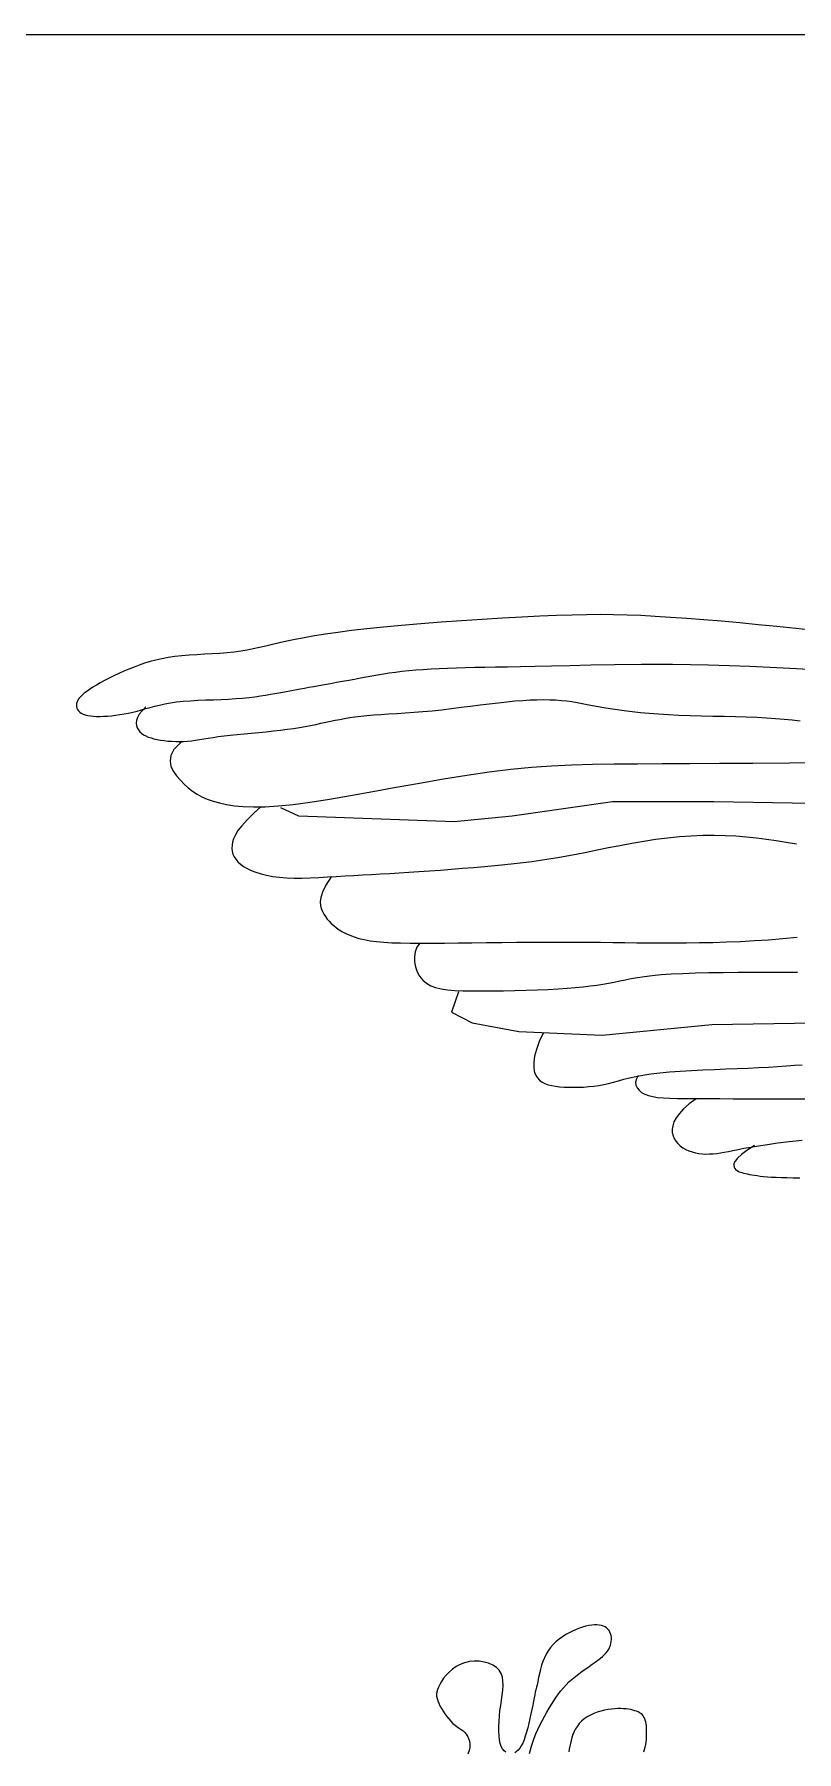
# Paper-space layout 'A1' of a CAD drawing. Header units: millimetres. Extents: x 160 to 1001, y -53 to 541.
# Drawn here: x 820.35 to 823.38, y 38.87 to 45.7 of the extents above; entities that cross this region are included whole.
import ezdxf

# ---------------------------------------------------------------- set-up
doc = ezdxf.new("R2010")
doc.units = ezdxf.units.MM
doc.layers.add('ARQ_Prancha', color=7, linetype='Continuous')
doc.layers.add('ARQ_Vista 01', color=1, linetype='Continuous')

# ---------------------------------------------------------------- blocks, each defined once
blk = doc.blocks.new('BRASÃO ESTADO PARANÁ')
at = {"layer": 'ARQ_Vista 01'}
for points in [[(3245.79, -30980.61), (3244.66, -30980.49), (3243.52, -30980.37), (3242.39, -30980.26), (3241.28, -30980.15), (3240.19, -30980.05), (3239.13, -30979.97), (3238.11, -30979.88), (3237.13, -30979.82), (3236.2, -30979.76), (3235.34, -30979.71), (3234.51, -30979.68), (3233.7, -30979.66), (3232.89, -30979.65), (3232.07, -30979.66), (3231.21, -30979.68), (3230.28, -30979.71), (3229.28, -30979.75), (3228.19, -30979.8), (3227.03, -30979.87), (3225.81, -30979.94), (3224.57, -30980.02), (3223.34, -30980.11), (3222.12, -30980.21), (3220.96, -30980.3), (3219.87, -30980.41), (3218.87, -30980.51), (3217.96, -30980.61), (3217.14, -30980.72), (3216.4, -30980.83), (3215.73, -30980.93), (3215.12, -30981.04), (3214.57, -30981.14), (3214.07, -30981.25), (3213.62, -30981.35), (3213.2, -30981.45), (3212.8, -30981.54), (3212.42, -30981.63), (3212.05, -30981.71), (3211.69, -30981.79), (3211.31, -30981.85), (3210.91, -30981.9), (3210.49, -30981.95), (3210.05, -30981.98), (3209.59, -30982.01), (3209.13, -30982.03), (3208.66, -30982.06), (3208.21, -30982.09), (3207.76, -30982.12), (3207.34, -30982.17), (3206.93, -30982.23), (3206.55, -30982.3), (3206.19, -30982.38), (3205.85, -30982.47), (3205.52, -30982.57), (3205.2, -30982.68), (3204.89, -30982.8), (3204.58, -30982.92), (3204.27, -30983.05), (3203.97, -30983.19), (3203.68, -30983.33), (3203.39, -30983.47), (3203.12, -30983.61), (3202.86, -30983.75), (3202.63, -30983.88), (3202.41, -30984.01), (3202.22, -30984.14), (3202.05, -30984.26), (3201.9, -30984.37), (3201.77, -30984.48), (3201.67, -30984.59), (3201.58, -30984.69), (3201.52, -30984.79), (3201.47, -30984.89), (3201.44, -30984.99), (3201.43, -30985.09), (3201.43, -30985.18), (3201.45, -30985.27), (3201.49, -30985.36), (3201.55, -30985.44), (3201.63, -30985.51), (3201.72, -30985.58), (3201.83, -30985.63), (3201.96, -30985.68), (3202.11, -30985.71), (3202.27, -30985.74), (3202.45, -30985.76), (3202.64, -30985.77), (3202.84, -30985.77), (3203.06, -30985.76), (3203.29, -30985.75), (3203.53, -30985.73), (3203.78, -30985.7), (3204.04, -30985.66), (3204.3, -30985.62), (3204.56, -30985.57), (3204.82, -30985.51), (3205.08, -30985.45), (3205.34, -30985.38), (3205.59, -30985.3), (3205.86, -30985.23), (3206.13, -30985.15), (3206.42, -30985.08), (3206.73, -30985.01), (3207.07, -30984.95), (3207.44, -30984.89), (3207.84, -30984.85), (3208.28, -30984.82), (3208.73, -30984.79), (3209.19, -30984.77), (3209.66, -30984.76), (3210.12, -30984.74), (3210.57, -30984.72), (3211.01, -30984.69), (3211.41, -30984.66), (3211.8, -30984.62), (3212.15, -30984.58), (3212.48, -30984.53), (3212.79, -30984.48), (3213.08, -30984.43), (3213.34, -30984.39), (3213.59, -30984.34), (3213.82, -30984.3), (3214.03, -30984.26), (3214.24, -30984.22), (3214.45, -30984.18), (3214.66, -30984.14), (3214.88, -30984.1), (3215.13, -30984.06), (3215.39, -30984.01), (3215.69, -30983.96), (3216, -30983.9), (3216.34, -30983.84), (3216.69, -30983.78), (3217.05, -30983.71), (3217.42, -30983.65), (3217.79, -30983.58), (3218.14, -30983.52), (3218.49, -30983.45), (3218.84, -30983.39), (3219.18, -30983.32), (3219.52, -30983.26), (3219.87, -30983.21), (3220.22, -30983.15), (3220.59, -30983.1), (3220.98, -30983.05), (3221.39, -30983.01), (3221.82, -30982.97), (3222.27, -30982.94), (3222.74, -30982.91), (3223.23, -30982.88), (3223.73, -30982.86), (3224.26, -30982.84), (3224.8, -30982.82), (3225.37, -30982.81), (3225.97, -30982.8), (3226.61, -30982.79), (3227.32, -30982.78), (3228.11, -30982.76), (3228.99, -30982.75), (3229.97, -30982.72), (3231.08, -30982.7), (3232.33, -30982.67), (3233.75, -30982.64), (3235.38, -30982.63), (3237.25, -30982.63), (3239.41, -30982.67), (3241.88, -30982.75), (3244.7, -30982.88), (3247.91, -30983.07)], [(3205.59, -30985.2), (3205.37, -30985.43), (3205.2, -30985.64), (3205.1, -30985.83), (3205.04, -30986.01), (3205.02, -30986.17), (3205.03, -30986.32), (3205.08, -30986.46), (3205.15, -30986.58), (3205.24, -30986.69), (3205.34, -30986.78), (3205.46, -30986.87), (3205.59, -30986.94), (3205.74, -30987.01), (3205.91, -30987.06), (3206.08, -30987.11), (3206.27, -30987.15), (3206.48, -30987.19), (3206.69, -30987.22), (3206.92, -30987.25), (3207.15, -30987.26), (3207.39, -30987.27), (3207.62, -30987.28), (3207.86, -30987.27), (3208.1, -30987.26), (3208.34, -30987.23), (3208.58, -30987.2), (3208.82, -30987.16), (3209.08, -30987.12), (3209.35, -30987.08), (3209.64, -30987.03), (3209.95, -30986.98), (3210.3, -30986.94), (3210.67, -30986.89), (3211.08, -30986.85), (3211.5, -30986.81), (3211.94, -30986.77), (3212.39, -30986.73), (3212.83, -30986.69), (3213.26, -30986.64), (3213.69, -30986.6), (3214.09, -30986.54), (3214.47, -30986.49), (3214.83, -30986.43), (3215.17, -30986.37), (3215.5, -30986.31), (3215.82, -30986.25), (3216.12, -30986.18), (3216.41, -30986.12), (3216.7, -30986.06), (3216.97, -30986), (3217.26, -30985.95), (3217.54, -30985.89), (3217.85, -30985.84), (3218.16, -30985.8), (3218.51, -30985.75), (3218.88, -30985.72), (3219.28, -30985.68), (3219.71, -30985.65), (3220.18, -30985.62), (3220.67, -30985.59), (3221.18, -30985.56), (3221.71, -30985.52), (3222.25, -30985.48), (3222.81, -30985.43), (3223.38, -30985.37), (3223.96, -30985.3), (3224.54, -30985.22), (3225.11, -30985.15), (3225.68, -30985.07), (3226.23, -30985), (3226.77, -30984.94), (3227.28, -30984.88), (3227.77, -30984.83), (3228.24, -30984.8), (3228.68, -30984.77), (3229.1, -30984.76), (3229.5, -30984.75), (3229.87, -30984.76), (3230.23, -30984.77), (3230.57, -30984.8), (3230.89, -30984.83), (3231.2, -30984.87), (3231.51, -30984.92), (3231.81, -30984.98), (3232.12, -30985.04), (3232.44, -30985.1), (3232.77, -30985.16), (3233.12, -30985.23), (3233.5, -30985.29), (3233.91, -30985.36), (3234.34, -30985.42), (3234.81, -30985.48), (3235.31, -30985.53), (3235.84, -30985.58), (3236.4, -30985.62), (3237, -30985.66), (3237.63, -30985.69), (3238.3, -30985.71), (3238.98, -30985.73), (3239.66, -30985.75), (3240.35, -30985.76), (3241.02, -30985.78), (3241.67, -30985.8), (3242.3, -30985.82), (3242.88, -30985.85), (3243.43, -30985.89), (3243.95, -30985.93), (3244.44, -30985.98), (3244.91, -30986.03)], [(3207.79, -30987.27), (3207.63, -30987.39), (3207.28, -30987.76), (3207.1, -30988.12), (3207.05, -30988.45), (3207.1, -30988.77), (3207.25, -30989.07), (3207.44, -30989.34), (3207.67, -30989.6), (3207.91, -30989.84), (3208.15, -30990.05), (3208.41, -30990.25), (3208.68, -30990.43), (3208.97, -30990.59), (3209.29, -30990.73), (3209.64, -30990.85), (3210.02, -30990.96), (3210.44, -30991.05), (3210.92, -30991.13), (3211.45, -30991.17), (3212.06, -30991.2), (3212.76, -30991.19), (3213.55, -30991.14), (3214.45, -30991.05), (3215.48, -30990.92), (3216.63, -30990.74), (3217.89, -30990.52), (3219.23, -30990.28), (3220.63, -30990.02), (3222.05, -30989.77), (3223.48, -30989.52), (3224.88, -30989.29), (3226.23, -30989.09), (3227.52, -30988.93), (3228.76, -30988.82), (3229.97, -30988.73), (3231.18, -30988.68), (3232.43, -30988.64), (3233.74, -30988.62), (3235.13, -30988.61), (3236.63, -30988.6), (3238.26, -30988.59), (3240.07, -30988.58), (3242.07, -30988.57), (3244.28, -30988.55), (3246.75, -30988.52)], [(3255.79, -30990.21), (3253.64, -30991.2), (3250.35, -30991.3), (3245.61, -30991), (3239.73, -30990.9), (3233.64, -30990.9), (3227.61, -30991.75), (3224.12, -30992.1), (3214.79, -30991.75), (3213.7, -30991.25)], [(3212.5, -30991.19), (3212.1, -30991.56), (3211.68, -30991.97), (3211.36, -30992.33), (3211.13, -30992.62), (3210.98, -30992.88), (3210.87, -30993.11), (3210.81, -30993.31), (3210.78, -30993.5), (3210.77, -30993.69), (3210.79, -30993.86), (3210.83, -30994.03), (3210.91, -30994.19), (3211, -30994.34), (3211.13, -30994.49), (3211.29, -30994.63), (3211.47, -30994.77), (3211.69, -30994.9), (3211.93, -30995.02), (3212.21, -30995.13), (3212.52, -30995.23), (3212.85, -30995.31), (3213.22, -30995.38), (3213.62, -30995.43), (3214.05, -30995.46), (3214.5, -30995.48), (3214.98, -30995.48), (3215.48, -30995.46), (3215.99, -30995.44), (3216.51, -30995.41), (3217.04, -30995.38), (3217.57, -30995.35), (3218.1, -30995.32), (3218.62, -30995.29), (3219.16, -30995.26), (3219.7, -30995.23), (3220.25, -30995.2), (3220.81, -30995.16), (3221.4, -30995.13), (3222.01, -30995.09), (3222.64, -30995.04), (3223.3, -30994.99), (3223.96, -30994.94), (3224.63, -30994.88), (3225.29, -30994.83), (3225.94, -30994.77), (3226.57, -30994.71), (3227.17, -30994.65), (3227.73, -30994.59), (3228.27, -30994.53), (3228.79, -30994.47), (3229.31, -30994.4), (3229.82, -30994.32), (3230.35, -30994.24), (3230.89, -30994.14), (3231.46, -30994.03), (3232.07, -30993.91), (3232.72, -30993.78), (3233.39, -30993.64), (3234.08, -30993.51), (3234.79, -30993.37), (3235.51, -30993.25), (3236.23, -30993.14), (3236.95, -30993.05), (3237.66, -30992.98), (3238.36, -30992.93), (3239.06, -30992.9), (3239.74, -30992.9), (3240.4, -30992.91), (3241.05, -30992.94), (3241.68, -30992.99), (3242.29, -30993.05), (3242.89, -30993.13), (3243.48, -30993.22), (3244.08, -30993.32), (3244.7, -30993.42)], [(3216.73, -30995.4), (3216.42, -30995.91), (3216.21, -30996.32), (3216.11, -30996.65), (3216.07, -30996.91), (3216.09, -30997.12), (3216.14, -30997.31), (3216.21, -30997.48), (3216.29, -30997.64), (3216.39, -30997.79), (3216.49, -30997.94), (3216.61, -30998.07), (3216.74, -30998.21), (3216.89, -30998.33), (3217.05, -30998.46), (3217.22, -30998.58), (3217.41, -30998.7), (3217.62, -30998.81), (3217.85, -30998.91), (3218.11, -30999.01), (3218.4, -30999.1), (3218.72, -30999.17), (3219.07, -30999.24), (3219.46, -30999.29), (3219.9, -30999.33), (3220.38, -30999.36), (3220.9, -30999.37), (3221.48, -30999.39), (3222.11, -30999.39), (3222.79, -30999.39), (3223.54, -30999.38), (3224.34, -30999.37), (3225.19, -30999.36), (3226.07, -30999.35), (3226.98, -30999.34), (3227.89, -30999.33), (3228.8, -30999.32), (3229.7, -30999.32), (3230.56, -30999.32), (3231.38, -30999.32), (3232.16, -30999.32), (3232.92, -30999.33), (3233.66, -30999.34), (3234.38, -30999.35), (3235.1, -30999.36), (3235.82, -30999.36), (3236.56, -30999.37), (3237.31, -30999.37), (3238.08, -30999.37), (3238.87, -30999.35), (3239.67, -30999.34), (3240.49, -30999.31), (3241.32, -30999.28), (3242.16, -30999.23), (3243.01, -30999.18), (3243.87, -30999.11), (3244.73, -30999.03)], [(3222.07, -30999.39), (3221.89, -30999.63), (3221.78, -30999.91), (3221.73, -31000.2), (3221.73, -31000.51), (3221.79, -31000.81), (3221.9, -31001.1), (3222.05, -31001.37), (3222.24, -31001.6), (3222.46, -31001.79), (3222.72, -31001.94), (3223.01, -31002.05), (3223.35, -31002.13), (3223.73, -31002.19), (3224.16, -31002.22), (3224.64, -31002.24), (3225.18, -31002.25), (3225.77, -31002.25), (3226.41, -31002.25), (3227.08, -31002.24), (3227.76, -31002.23), (3228.44, -31002.21), (3229.12, -31002.18), (3229.76, -31002.16), (3230.37, -31002.12), (3230.92, -31002.09), (3231.42, -31002.04), (3231.88, -31002), (3232.3, -31001.95), (3232.69, -31001.9), (3233.05, -31001.84), (3233.4, -31001.78), (3233.74, -31001.72), (3234.07, -31001.65), (3234.4, -31001.58), (3234.76, -31001.51), (3235.14, -31001.45), (3235.56, -31001.38), (3236.03, -31001.33), (3236.57, -31001.27), (3237.17, -31001.23), (3237.86, -31001.2), (3238.62, -31001.17), (3239.43, -31001.15), (3240.29, -31001.14), (3241.18, -31001.13), (3242.08, -31001.13), (3242.99, -31001.13), (3243.89, -31001.13), (3244.76, -31001.13)], [(3224.39, -31002.3), (3223.97, -31003.52), (3225.2, -31004.16), (3228.01, -31004.68), (3233.02, -31004.91), (3239.61, -31004.27), (3250.78, -31004.09), (3260.39, -31004.05), (3265.07, -31004.01), (3266.94, -31003.56), (3267.71, -31002.75)], [(3229.49, -31004.75), (3229.24, -31005.29), (3229.07, -31005.77), (3228.96, -31006.17), (3228.9, -31006.53), (3228.9, -31006.83), (3228.94, -31007.08), (3229.02, -31007.29), (3229.12, -31007.46), (3229.25, -31007.61), (3229.41, -31007.73), (3229.58, -31007.82), (3229.77, -31007.89), (3229.99, -31007.94), (3230.22, -31007.98), (3230.46, -31008.01), (3230.73, -31008.03), (3231.01, -31008.04), (3231.3, -31008.04), (3231.6, -31008.04), (3231.9, -31008.03), (3232.21, -31008), (3232.52, -31007.97), (3232.82, -31007.93), (3233.12, -31007.88), (3233.4, -31007.81), (3233.69, -31007.73), (3233.99, -31007.65), (3234.31, -31007.56), (3234.65, -31007.47), (3235.03, -31007.39), (3235.45, -31007.31), (3235.93, -31007.23), (3236.48, -31007.17), (3237.07, -31007.12), (3237.71, -31007.07), (3238.38, -31007.04), (3239.07, -31007), (3239.76, -31006.97), (3240.45, -31006.94), (3241.13, -31006.92), (3241.78, -31006.89), (3242.4, -31006.86), (3243, -31006.83), (3243.56, -31006.79), (3244.09, -31006.76), (3244.58, -31006.72), (3245.04, -31006.69)], [(3235.18, -31007.33), (3235.07, -31007.54), (3235.02, -31007.74), (3235.04, -31007.92), (3235.11, -31008.08), (3235.23, -31008.22), (3235.38, -31008.35), (3235.58, -31008.45), (3235.8, -31008.54), (3236.06, -31008.6), (3236.35, -31008.65), (3236.7, -31008.68), (3237.09, -31008.7), (3237.55, -31008.71), (3238.07, -31008.72), (3238.67, -31008.72), (3239.34, -31008.72), (3240.08, -31008.72), (3240.88, -31008.73), (3241.75, -31008.73), (3242.66, -31008.73), (3243.63, -31008.73), (3244.63, -31008.73), (3245.66, -31008.73)], [(3238.66, -31008.73), (3238.25, -31009.04), (3237.91, -31009.34), (3237.66, -31009.62), (3237.46, -31009.88), (3237.33, -31010.12), (3237.26, -31010.35), (3237.23, -31010.56), (3237.23, -31010.76), (3237.28, -31010.95), (3237.35, -31011.12), (3237.45, -31011.28), (3237.57, -31011.42), (3237.71, -31011.55), (3237.87, -31011.67), (3238.04, -31011.77), (3238.23, -31011.86), (3238.42, -31011.92), (3238.62, -31011.97), (3238.82, -31012.01), (3239.03, -31012.04), (3239.25, -31012.05), (3239.47, -31012.04), (3239.68, -31012.03), (3239.9, -31012.01), (3240.12, -31011.98), (3240.35, -31011.94), (3240.6, -31011.89), (3240.87, -31011.83), (3241.18, -31011.77), (3241.53, -31011.7), (3241.94, -31011.63), (3242.41, -31011.55), (3242.95, -31011.47), (3243.56, -31011.38), (3244.26, -31011.3), (3245.04, -31011.21)], [(3242.16, -31011.53), (3241.71, -31011.83), (3241.38, -31012.08), (3241.15, -31012.3), (3241.01, -31012.48), (3240.93, -31012.62), (3240.92, -31012.74), (3240.94, -31012.84), (3240.99, -31012.92), (3241.05, -31012.99), (3241.12, -31013.04), (3241.21, -31013.09), (3241.3, -31013.13), (3241.4, -31013.16), (3241.51, -31013.19), (3241.62, -31013.22), (3241.74, -31013.24), (3241.87, -31013.27), (3242.01, -31013.29), (3242.16, -31013.32), (3242.33, -31013.34), (3242.51, -31013.37), (3242.71, -31013.39), (3242.94, -31013.41), (3243.19, -31013.43), (3243.47, -31013.44), (3243.79, -31013.45), (3244.12, -31013.46), (3244.49, -31013.47), (3244.89, -31013.48)], [(3235.52, -31047.96), (3235.56, -31047.82), (3235.6, -31047.67), (3235.63, -31047.52), (3235.65, -31047.37), (3235.67, -31047.22), (3235.68, -31047.07), (3235.68, -31046.92), (3235.68, -31046.78), (3235.68, -31046.64), (3235.68, -31046.51), (3235.67, -31046.38), (3235.65, -31046.27), (3235.63, -31046.15), (3235.6, -31046.05), (3235.57, -31045.96), (3235.52, -31045.87), (3235.47, -31045.79), (3235.41, -31045.72), (3235.34, -31045.66), (3235.26, -31045.61), (3235.17, -31045.56), (3235.08, -31045.52), (3234.97, -31045.49), (3234.85, -31045.45), (3234.73, -31045.42), (3234.6, -31045.4), (3234.45, -31045.38), (3234.3, -31045.37), (3234.14, -31045.36), (3233.96, -31045.36), (3233.78, -31045.37), (3233.58, -31045.39), (3233.38, -31045.42), (3233.16, -31045.46), (3232.94, -31045.51), (3232.72, -31045.58), (3232.51, -31045.66), (3232.31, -31045.75), (3232.11, -31045.85), (3231.94, -31045.97), (3231.78, -31046.11), (3231.64, -31046.25), (3231.53, -31046.41), (3231.42, -31046.57), (3231.34, -31046.74), (3231.26, -31046.92), (3231.2, -31047.1), (3231.15, -31047.27), (3231.11, -31047.45), (3231.07, -31047.62), (3231.04, -31047.79), (3231.01, -31047.95)], [(3228.65, -31048.06), (3228.7, -31047.84), (3228.76, -31047.61), (3228.84, -31047.38), (3228.93, -31047.13), (3229.04, -31046.87), (3229.16, -31046.61), (3229.28, -31046.35), (3229.42, -31046.09), (3229.56, -31045.83), (3229.7, -31045.58), (3229.84, -31045.34), (3229.97, -31045.11), (3230.11, -31044.89), (3230.25, -31044.68), (3230.39, -31044.48), (3230.53, -31044.29), (3230.69, -31044.1), (3230.85, -31043.93), (3231.02, -31043.75), (3231.21, -31043.59), (3231.41, -31043.42), (3231.62, -31043.26), (3231.82, -31043.11), (3232.03, -31042.96), (3232.23, -31042.82), (3232.42, -31042.69), (3232.6, -31042.56), (3232.76, -31042.44), (3232.91, -31042.33), (3233.04, -31042.22), (3233.15, -31042.11), (3233.25, -31042.01), (3233.33, -31041.9), (3233.41, -31041.79), (3233.46, -31041.68), (3233.51, -31041.57), (3233.54, -31041.45), (3233.56, -31041.33), (3233.57, -31041.21), (3233.57, -31041.09), (3233.55, -31040.97), (3233.52, -31040.87), (3233.48, -31040.76), (3233.43, -31040.67), (3233.36, -31040.59), (3233.28, -31040.51), (3233.19, -31040.45), (3233.09, -31040.4), (3232.97, -31040.36), (3232.84, -31040.34), (3232.7, -31040.32), (3232.55, -31040.33), (3232.39, -31040.34), (3232.21, -31040.37), (3232.03, -31040.41), (3231.84, -31040.46), (3231.65, -31040.53), (3231.45, -31040.61), (3231.24, -31040.7), (3231.04, -31040.8), (3230.83, -31040.91), (3230.63, -31041.04), (3230.44, -31041.18), (3230.25, -31041.33), (3230.07, -31041.5), (3229.91, -31041.68), (3229.77, -31041.88), (3229.65, -31042.08), (3229.55, -31042.3), (3229.46, -31042.53), (3229.38, -31042.75), (3229.32, -31042.98), (3229.27, -31043.19), (3229.22, -31043.4), (3229.18, -31043.59), (3229.15, -31043.76), (3229.11, -31043.92), (3229.07, -31044.07), (3229.04, -31044.22), (3229, -31044.37), (3228.97, -31044.54), (3228.93, -31044.72), (3228.89, -31044.92), (3228.84, -31045.15), (3228.79, -31045.41), (3228.73, -31045.68), (3228.67, -31045.96), (3228.61, -31046.24), (3228.54, -31046.51), (3228.47, -31046.78), (3228.39, -31047.02), (3228.32, -31047.24), (3228.24, -31047.43), (3228.15, -31047.59), (3228.06, -31047.74), (3227.97, -31047.85), (3227.87, -31047.94), (3227.77, -31048.01)], [(3227.22, -31047.98), (3227.12, -31047.9), (3227.03, -31047.78), (3226.95, -31047.63), (3226.89, -31047.45), (3226.84, -31047.23), (3226.82, -31046.99), (3226.8, -31046.72), (3226.8, -31046.42), (3226.82, -31046.12), (3226.84, -31045.8), (3226.87, -31045.48), (3226.92, -31045.17), (3226.96, -31044.85), (3227, -31044.55), (3227.04, -31044.25), (3227.06, -31043.97), (3227.05, -31043.71), (3227.02, -31043.47), (3226.94, -31043.24), (3226.83, -31043.05), (3226.66, -31042.88), (3226.44, -31042.74), (3226.19, -31042.63), (3225.92, -31042.56), (3225.63, -31042.51), (3225.33, -31042.51), (3225.04, -31042.53), (3224.75, -31042.6), (3224.49, -31042.7), (3224.25, -31042.83), (3224.02, -31042.98), (3223.83, -31043.16), (3223.65, -31043.34), (3223.49, -31043.53), (3223.36, -31043.72), (3223.26, -31043.9), (3223.18, -31044.06), (3223.12, -31044.21), (3223.08, -31044.35), (3223.07, -31044.49), (3223.07, -31044.62), (3223.1, -31044.76), (3223.14, -31044.89), (3223.2, -31045.04), (3223.27, -31045.19), (3223.36, -31045.35), (3223.46, -31045.51), (3223.57, -31045.67), (3223.68, -31045.83), (3223.8, -31045.98), (3223.93, -31046.12), (3224.05, -31046.25), (3224.18, -31046.35), (3224.31, -31046.45), (3224.43, -31046.53), (3224.55, -31046.62), (3224.66, -31046.7), (3224.76, -31046.79), (3224.85, -31046.9), (3224.93, -31047.02), (3224.99, -31047.16), (3225.04, -31047.32), (3225.06, -31047.5), (3225.06, -31047.69), (3225.02, -31047.88), (3224.95, -31048.09)]]:
    blk.add_lwpolyline(points, dxfattribs=at)

psp = doc.layouts.new('A1')

# ---------------------------------------------------------------- linework, layer by layer
at = {"layer": 'ARQ_Prancha'}
psp.add_lwpolyline([(990.7337, -43.3162), (815.7337, -43.3162), (815.7337, 45.7001), (990.7337, 45.7001)], close=True, dxfattribs=at)

# ---------------------------------------------------------------- block references
at = {"layer": 'ARQ_Vista 01', "xscale": 0.06623285758541897, "yscale": 0.06623285759997088, "zscale": 0.0662328576}
psp.add_blockref('BRASÃO ESTADO PARANÁ', (608.4764, 2095.2626), dxfattribs=at)

doc.saveas('drawing.dxf')
